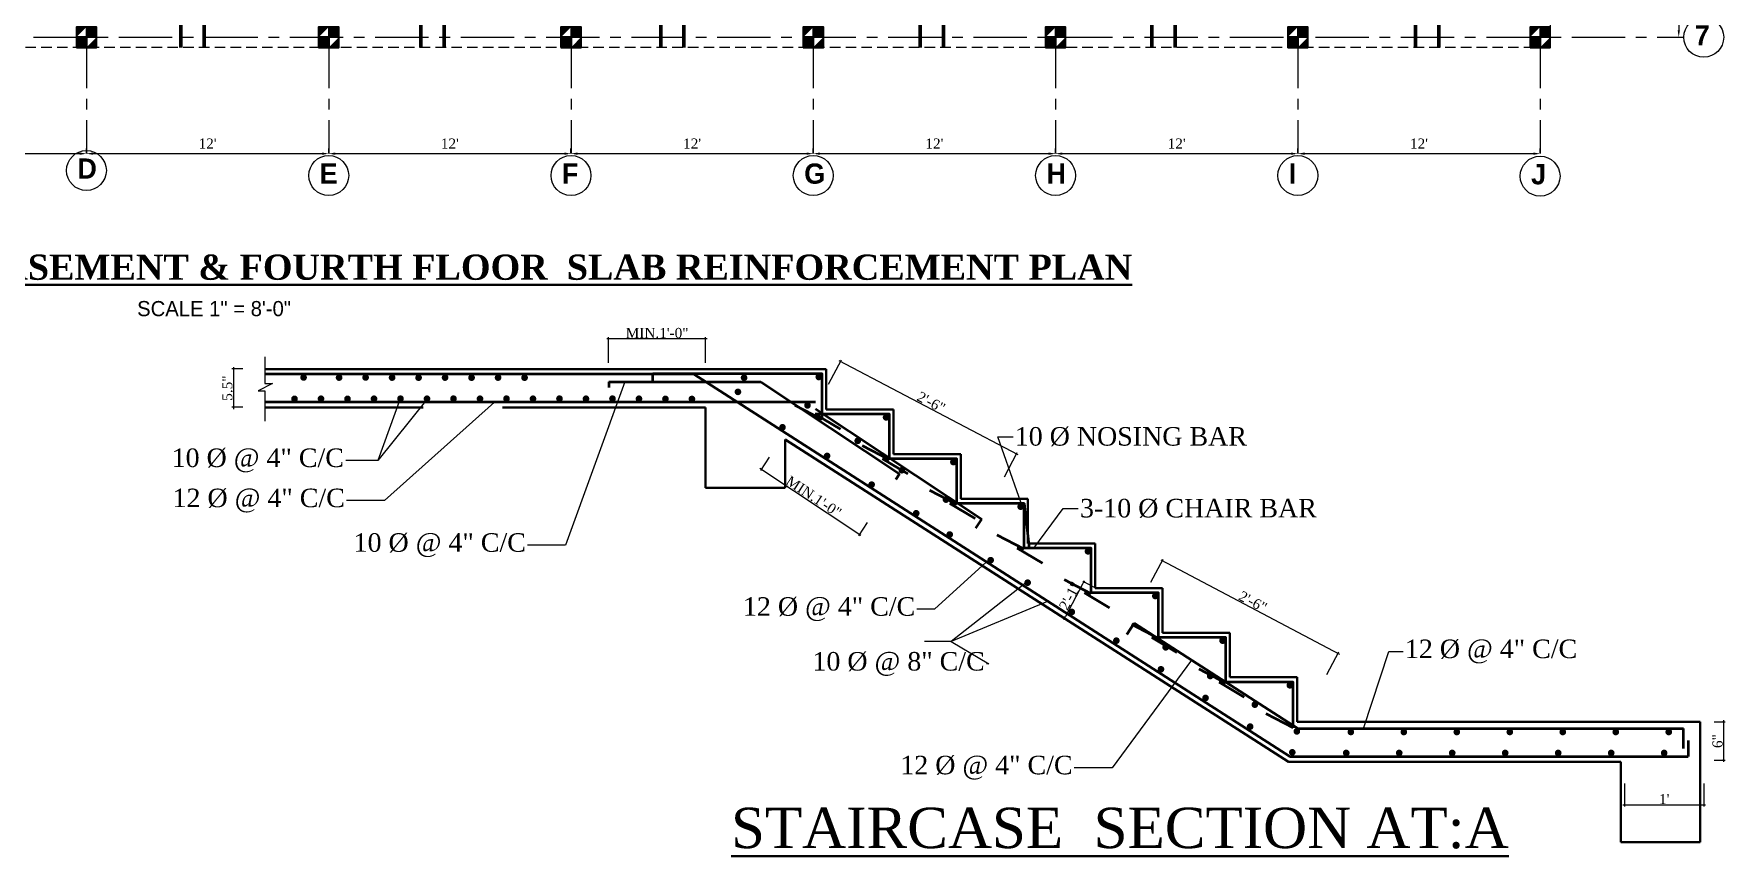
# Model space of a CAD drawing. Extents: x -2338379 to 930990, y -818978 to 106940.
# Drawn here: x 393038 to 394043, y -208171 to -207683 of the extents above; entities that cross this region are included whole.
import ezdxf

# ---------------------------------------------------------------- set-up
doc = ezdxf.new("R2010")
doc.units = 0
doc.header["$MEASUREMENT"] = 0
doc.header["$PDMODE"] = 34
doc.linetypes.add('CENTER', pattern=[50.8, 31.75, -6.35, 6.35, -6.35])
doc.linetypes.add('DASHED2', pattern=[0.375, 0.25, -0.125])
doc.layers.get('0').update_dxf_attribs({"linetype": 'CONTINUOUS', "lineweight": 30})
doc.layers.get('DEFPOINTS').update_dxf_attribs({"linetype": 'CONTINUOUS'})
for name, color, linetype, lineweight in [('Center', 11, 'CENTER', 15), ('Dimension', 35, 'CONTINUOUS', 9), ('DOOR&WIN', 3, 'CONTINUOUS', 18), ('Outline', 4, 'CONTINUOUS', 9), ('rcc', 252, 'CONTINUOUS', 30), ('REIN FORCE BAR', 91, 'CONTINUOUS', 35), ('Structure', 2, 'CONTINUOUS', 50), ('TEXT', 7, 'CONTINUOUS', 30)]:
    doc.layers.add(name, color=color, linetype=linetype, lineweight=lineweight)
doc.layers.add('pillar12', color=7, linetype='CONTINUOUS')
doc.styles.get("Standard").update_dxf_attribs({"font": 'times.ttf', "height": 6})
doc.styles.add('STYLUSBT', font='stylu.ttf', dxfattribs={"height": 9})
doc.dimstyles.new('10', dxfattribs={"dimtxt": 1, "dimasz": 1, "dimexe": 1, "dimexo": 1, "dimgap": 0.5, "dimtad": 1, "dimdec": 0, "dimlunit": 4, "dimtxsty": 'Standard', "dimblk": 'ARCHTICK', "dimcen": 0, "dimdle": 1, "dimclrd": 256, "dimclre": 256, "dimclrt": 256, "dimadec": 0, "dimazin": 0, "dimtfac": 2, "dimtdec": 0, "dimtix": 1, "dimtmove": 0, "dimatfit": 3, "dimfxl": 1, "dimlwd": -1, "dimlwe": -1, "dimarcsym": 1})
doc.dimstyles.new('16', dxfattribs={"dimscale": 0.5, "dimtxt": 10, "dimasz": 6, "dimexe": 2, "dimexo": 2, "dimgap": 2, "dimtad": 1, "dimdec": 0, "dimzin": 0, "dimdsep": 46, "dimlunit": 4, "dimtxsty": 'Standard', "dimblk": 'DOT', "dimcen": 0.09, "dimclrd": 256, "dimclre": 256, "dimclrt": 256, "dimadec": 0, "dimazin": 0, "dimtfac": 1, "dimtdec": 0, "dimtix": 1, "dimtofl": 0, "dimtmove": 1, "dimatfit": 3, "dimfxl": 10, "dimtolj": 1, "dimtzin": 0, "dimlwd": -1, "dimlwe": -1, "dimarcsym": 0})
doc.dimstyles.new('32', dxfattribs={"dimscale": 0.25, "dimtxt": 10, "dimasz": 6, "dimexe": 2, "dimexo": 2, "dimgap": 2, "dimtad": 1, "dimdec": 0, "dimzin": 0, "dimdsep": 46, "dimlunit": 4, "dimtxsty": 'Standard', "dimblk": 'DOT', "dimcen": 10, "dimclrd": 256, "dimclre": 256, "dimclrt": 256, "dimadec": 0, "dimazin": 0, "dimtfac": 1, "dimtdec": 0, "dimtix": 1, "dimtofl": 0, "dimtmove": 1, "dimatfit": 3, "dimfxl": 10, "dimtolj": 1, "dimtzin": 0, "dimlwd": -1, "dimlwe": -1, "dimarcsym": 0})
doc.dimstyles.new('Standard$0', dxfattribs={"dimtxt": 6, "dimasz": 4, "dimexe": 3, "dimexo": 6, "dimgap": 3, "dimtad": 1, "dimdec": 1, "dimzin": 0, "dimdsep": 46, "dimlunit": 4, "dimtxsty": 'Standard', "dimcen": 0.09, "dimclrd": 6, "dimclre": 6, "dimclrt": 7, "dimadec": 0, "dimazin": 0, "dimtfac": 1, "dimtdec": 1, "dimtix": 1, "dimtofl": 0, "dimtmove": 1, "dimatfit": 3, "dimfxl": 1, "dimtolj": 1, "dimtzin": 0, "dimlwd": 18, "dimlwe": 18, "dimarcsym": 0})

# ---------------------------------------------------------------- blocks, each defined once
blk = doc.blocks.new('pill12')
h = blk.add_hatch(color=5)
h.paths.add_polyline_path([(-6, -6), (6, -6), (6, 6), (-6, 6)], flags=17)
edge = h.paths.add_edge_path(flags=17)
edge.add_line((6, 0), (-6, 0))
edge.add_line((0, 6), (0, -6))
for p, q in [((6, 0), (-6, 0)), ((0, 6), (0, -6))]:
    blk.add_line(p, q)
blk.add_lwpolyline([(-6, -6), (6, -6), (6, 6), (-6, 6)], close=True)
blk = doc.blocks.new('*D260')
at = {"color": 6, "lineweight": 18, "transparency": 16777216}
for p, q in [((392925.3, -207754.1), (392925.3, -207751.1)), ((392929.3, -207754.1), (393065.3, -207754.1)), ((393069.3, -207754.1), (393069.3, -207751.1))]:
    blk.add_line(p, q, dxfattribs=at)
at = {"color": 6, "lineweight": 30, "transparency": 16777216}
for points in [[(392929.3, -207753.4), (392929.3, -207754.8), (392925.3, -207754.1)], [(393065.3, -207753.4), (393065.3, -207754.8), (393069.3, -207754.1)]]:
    blk.add_solid(points, dxfattribs=at)
at = {"layer": 'DEFPOINTS', "color": 0, "lineweight": 30, "transparency": 16777216}
for p in [(392925.3, -207754.1), (393069.3, -207754.1), (393069.3, -207754.1)]:
    blk.add_point(p, dxfattribs=at)
at = {"color": 7, "lineweight": 30, "transparency": 16777216, "insert": (392997.3, -207748.1), "char_height": 6, "attachment_point": 5}
blk.add_mtext("\\A1;12'", dxfattribs=at)
blk = doc.blocks.new('*D261')
at = {"color": 6, "lineweight": 18, "transparency": 16777216}
for p, q in [((393069.3, -207754.1), (393069.3, -207751.1)), ((393073.3, -207754.1), (393209.3, -207754.1)), ((393213.3, -207754.1), (393213.3, -207751.1))]:
    blk.add_line(p, q, dxfattribs=at)
at = {"color": 6, "lineweight": 30, "transparency": 16777216}
for points in [[(393073.3, -207753.4), (393073.3, -207754.8), (393069.3, -207754.1)], [(393209.3, -207753.4), (393209.3, -207754.8), (393213.3, -207754.1)]]:
    blk.add_solid(points, dxfattribs=at)
at = {"layer": 'DEFPOINTS', "color": 0, "lineweight": 30, "transparency": 16777216}
for p in [(393069.3, -207754.1), (393213.3, -207754.1), (393213.3, -207754.1)]:
    blk.add_point(p, dxfattribs=at)
at = {"color": 7, "lineweight": 30, "transparency": 16777216, "insert": (393141.3, -207748.1), "char_height": 6, "attachment_point": 5}
blk.add_mtext("\\A1;12'", dxfattribs=at)
blk = doc.blocks.new('*D262')
at = {"color": 6, "lineweight": 18, "transparency": 16777216}
for p, q in [((393213.3, -207754.1), (393213.3, -207751.1)), ((393217.3, -207754.1), (393353.3, -207754.1)), ((393357.3, -207754.1), (393357.3, -207751.1))]:
    blk.add_line(p, q, dxfattribs=at)
at = {"color": 6, "lineweight": 30, "transparency": 16777216}
for points in [[(393217.3, -207753.4), (393217.3, -207754.8), (393213.3, -207754.1)], [(393353.3, -207753.4), (393353.3, -207754.8), (393357.3, -207754.1)]]:
    blk.add_solid(points, dxfattribs=at)
at = {"layer": 'DEFPOINTS', "color": 0, "lineweight": 30, "transparency": 16777216}
for p in [(393213.3, -207754.1), (393357.3, -207754.1), (393357.3, -207754.1)]:
    blk.add_point(p, dxfattribs=at)
at = {"color": 7, "lineweight": 30, "transparency": 16777216, "insert": (393285.3, -207748.1), "char_height": 6, "attachment_point": 5}
blk.add_mtext("\\A1;12'", dxfattribs=at)
blk = doc.blocks.new('*D263')
at = {"color": 6, "lineweight": 18, "transparency": 16777216}
for p, q in [((393357.3, -207754.1), (393357.3, -207751.1)), ((393361.3, -207754.1), (393497.3, -207754.1)), ((393501.3, -207754.1), (393501.3, -207751.1))]:
    blk.add_line(p, q, dxfattribs=at)
at = {"color": 6, "lineweight": 30, "transparency": 16777216}
for points in [[(393361.3, -207753.4), (393361.3, -207754.8), (393357.3, -207754.1)], [(393497.3, -207753.4), (393497.3, -207754.8), (393501.3, -207754.1)]]:
    blk.add_solid(points, dxfattribs=at)
at = {"layer": 'DEFPOINTS', "color": 0, "lineweight": 30, "transparency": 16777216}
for p in [(393357.3, -207754.1), (393501.3, -207754.1), (393501.3, -207754.1)]:
    blk.add_point(p, dxfattribs=at)
at = {"color": 7, "lineweight": 30, "transparency": 16777216, "insert": (393429.3, -207748.1), "char_height": 6, "attachment_point": 5}
blk.add_mtext("\\A1;12'", dxfattribs=at)
blk = doc.blocks.new('*D264')
at = {"color": 6, "lineweight": 18, "transparency": 16777216}
for p, q in [((393501.3, -207754.1), (393501.3, -207751.1)), ((393505.3, -207754.1), (393641.3, -207754.1)), ((393645.3, -207754.1), (393645.3, -207751.1))]:
    blk.add_line(p, q, dxfattribs=at)
at = {"color": 6, "lineweight": 30, "transparency": 16777216}
for points in [[(393505.3, -207753.4), (393505.3, -207754.8), (393501.3, -207754.1)], [(393641.3, -207753.4), (393641.3, -207754.8), (393645.3, -207754.1)]]:
    blk.add_solid(points, dxfattribs=at)
at = {"layer": 'DEFPOINTS', "color": 0, "lineweight": 30, "transparency": 16777216}
for p in [(393501.3, -207754.1), (393645.3, -207754.1), (393645.3, -207754.1)]:
    blk.add_point(p, dxfattribs=at)
at = {"color": 7, "lineweight": 30, "transparency": 16777216, "insert": (393573.3, -207748.1), "char_height": 6, "attachment_point": 5}
blk.add_mtext("\\A1;12'", dxfattribs=at)
blk = doc.blocks.new('*D265')
at = {"color": 6, "lineweight": 18, "transparency": 16777216}
for p, q in [((393645.3, -207754.1), (393645.3, -207751.1)), ((393649.3, -207754.1), (393785.3, -207754.1)), ((393789.3, -207754.1), (393789.3, -207751.1))]:
    blk.add_line(p, q, dxfattribs=at)
at = {"color": 6, "lineweight": 30, "transparency": 16777216}
for points in [[(393649.3, -207753.4), (393649.3, -207754.8), (393645.3, -207754.1)], [(393785.3, -207753.4), (393785.3, -207754.8), (393789.3, -207754.1)]]:
    blk.add_solid(points, dxfattribs=at)
at = {"layer": 'DEFPOINTS', "color": 0, "lineweight": 30, "transparency": 16777216}
for p in [(393645.3, -207754.1), (393789.3, -207754.1), (393789.3, -207754.1)]:
    blk.add_point(p, dxfattribs=at)
at = {"color": 7, "lineweight": 30, "transparency": 16777216, "insert": (393717.3, -207748.1), "char_height": 6, "attachment_point": 5}
blk.add_mtext("\\A1;12'", dxfattribs=at)
blk = doc.blocks.new('*D266')
at = {"color": 6, "lineweight": 18, "transparency": 16777216}
for p, q in [((393789.3, -207754.1), (393789.3, -207751.1)), ((393793.3, -207754.1), (393929.3, -207754.1)), ((393933.3, -207754.1), (393933.3, -207751.1))]:
    blk.add_line(p, q, dxfattribs=at)
at = {"color": 6, "lineweight": 30, "transparency": 16777216}
for points in [[(393793.3, -207753.4), (393793.3, -207754.8), (393789.3, -207754.1)], [(393929.3, -207753.4), (393929.3, -207754.8), (393933.3, -207754.1)]]:
    blk.add_solid(points, dxfattribs=at)
at = {"layer": 'DEFPOINTS', "color": 0, "lineweight": 30, "transparency": 16777216}
for p in [(393789.3, -207754.1), (393933.3, -207754.1), (393933.3, -207754.1)]:
    blk.add_point(p, dxfattribs=at)
at = {"color": 7, "lineweight": 30, "transparency": 16777216, "insert": (393861.3, -207748.1), "char_height": 6, "attachment_point": 5}
blk.add_mtext("\\A1;12'", dxfattribs=at)
blk = doc.blocks.new('*D272')
at = {"color": 6, "lineweight": 18, "transparency": 16777216}
for p, q in [((394015.7, -207540.9), (394012.7, -207540.9)), ((394015.7, -207544.9), (394015.7, -207680.9)), ((394015.7, -207684.9), (394018.7, -207684.9))]:
    blk.add_line(p, q, dxfattribs=at)
at = {"color": 6, "lineweight": 30, "transparency": 16777216}
for points in [[(394015.1, -207544.9), (394016.4, -207544.9), (394015.7, -207540.9)], [(394015.1, -207680.9), (394016.4, -207680.9), (394015.7, -207684.9)]]:
    blk.add_solid(points, dxfattribs=at)
at = {"layer": 'DEFPOINTS', "color": 0, "lineweight": 30, "transparency": 16777216}
for p in [(394015.7, -207540.9), (394015.1, -207684.9), (394015.7, -207684.9)]:
    blk.add_point(p, dxfattribs=at)
at = {"color": 7, "lineweight": 30, "transparency": 16777216, "insert": (394009.7, -207612.9), "char_height": 6, "attachment_point": 5, "rotation": 90}
blk.add_mtext("\\A1;12'", dxfattribs=at)
blk = doc.blocks.new('_Dot')
at = {"color": 0, "linetype": 'ByBlock', "lineweight": -2}
blk.add_line((-0.5, 0), (-1, 0), dxfattribs=at)
at = {"color": 0, "linetype": 'ByBlock', "const_width": 0.5}
blk.add_lwpolyline([(-0.25, 0, 1), (0.25, 0, 1)], format="xyb", close=True, dxfattribs=at)
blk = doc.blocks.new('_ARCHTICK')
at = {"color": 0, "linetype": 'ByBlock', "const_width": 0.15}
blk.add_lwpolyline([(-0.5, -0.5), (0.5, 0.5)], dxfattribs=at)
blk = doc.blocks.new('*D1045')
at = {"layer": 'DEFPOINTS', "color": 0, "lineweight": 30, "ltscale": 100, "transparency": 16777216}
for p in [(393701.5, -208009.5), (393813.2, -208050.9), (393806, -208064.5)]:
    blk.add_point(p, dxfattribs=at)
at = {"layer": 'Dimension', "ltscale": 100, "transparency": 16777216}
for p, q in [((393702, -208008.6), (393709.2, -207995)), ((393707.8, -207995.4), (393814.1, -208051.4)), ((393806.5, -208063.6), (393813.7, -208050))]:
    blk.add_line(p, q, dxfattribs=at)
for p, rotation in [((393708.7, -207995.9), 152.2414593989978), ((393813.2, -208050.9), 332.2414593989978)]:
    blk.add_blockref('_ARCHTICK', p, dxfattribs=dict(at, rotation=rotation))
at = {"layer": 'Dimension', "ltscale": 100, "transparency": 16777216, "insert": (393762.6, -208020.3), "char_height": 6, "attachment_point": 5, "rotation": 332.2415}
blk.add_mtext('2\'-6"', dxfattribs=at)
blk = doc.blocks.new('*D1046')
at = {"layer": 'DEFPOINTS', "color": 0, "lineweight": 30, "ltscale": 100, "transparency": 16777216}
for p in [(393509.9, -207892), (393622, -207932.4), (393614.4, -207947)]:
    blk.add_point(p, dxfattribs=at)
at = {"layer": 'Dimension', "ltscale": 100, "transparency": 16777216}
for p, q in [((393510.3, -207891.1), (393518, -207876.6)), ((393516.6, -207877), (393622.9, -207932.9)), ((393614.9, -207946.1), (393622.5, -207931.6))]:
    blk.add_line(p, q, dxfattribs=at)
for p, rotation in [((393517.5, -207877.4), 152.2414593988716), ((393622, -207932.4), 332.2414593988716)]:
    blk.add_blockref('_ARCHTICK', p, dxfattribs=dict(at, rotation=rotation))
at = {"layer": 'Dimension', "ltscale": 100, "transparency": 16777216, "insert": (393571.4, -207901.8), "char_height": 6, "attachment_point": 5, "rotation": 332.2415}
blk.add_mtext('2\'-6"', dxfattribs=at)
blk = doc.blocks.new('*D1047')
at = {"layer": 'DEFPOINTS', "color": 0, "lineweight": 30, "ltscale": 100, "transparency": 16777216}
for p in [(393163.3, -207882), (393156.7, -207904.8), (393163.3, -207904.8)]:
    blk.add_point(p, dxfattribs=at)
at = {"layer": 'Dimension', "ltscale": 100, "transparency": 16777216}
for p, q in [((393162.3, -207882), (393155.7, -207882)), ((393156.7, -207881), (393156.7, -207905.8)), ((393162.3, -207904.8), (393155.7, -207904.8))]:
    blk.add_line(p, q, dxfattribs=at)
for p, rotation in [((393156.7, -207882), 90), ((393156.7, -207904.8), 270)]:
    blk.add_blockref('_ARCHTICK', p, dxfattribs=dict(at, rotation=rotation))
at = {"layer": 'Dimension', "ltscale": 100, "transparency": 16777216, "insert": (393153.1, -207893.4), "char_height": 6, "attachment_point": 5, "rotation": 90}
blk.add_mtext('5.5"', dxfattribs=at)
blk = doc.blocks.new('*D1048')
at = {"layer": 'DEFPOINTS', "color": 0, "lineweight": 30, "transparency": 16777216}
for p in [(393668.9, -208012.2), (393650.5, -208030.4), (393657.2, -208034)]:
    blk.add_point(p, dxfattribs=at)
at = {"layer": 'Dimension', "transparency": 16777216}
for p, q in [((393668.5, -208011.9), (393661.7, -208008.3)), ((393661.4, -208009.8), (393651.2, -208029.1)), ((393656.8, -208033.8), (393650, -208030.2))]:
    blk.add_line(p, q, dxfattribs=at)
at = {"layer": 'Dimension', "transparency": 16777216, "xscale": 1.5, "yscale": 1.5, "zscale": 1.5}
for p, rotation in [((393662.1, -208008.5), 61.8854200932445), ((393650.5, -208030.4), 241.8854200932445)]:
    blk.add_blockref('_Dot', p, dxfattribs=dict(at, rotation=rotation))
at = {"layer": 'Dimension', "transparency": 16777216, "insert": (393653.8, -208016.8), "char_height": 6, "attachment_point": 5, "rotation": 61.8854}
blk.add_mtext('\\A1;2\'-1"', dxfattribs=at)
blk = doc.blocks.new('*D1049')
at = {"layer": 'DEFPOINTS', "color": 0, "lineweight": 30, "ltscale": 100, "transparency": 16777216}
for p in [(393983.5, -208127.3), (394030.6, -208127.3), (394030.6, -208141)]:
    blk.add_point(p, dxfattribs=at)
at = {"layer": 'Dimension', "ltscale": 100, "transparency": 16777216}
for p, q in [((393983.5, -208128.3), (393983.5, -208142)), ((394030.6, -208128.3), (394030.6, -208142)), ((393982.5, -208141), (394031.6, -208141))]:
    blk.add_line(p, q, dxfattribs=at)
at = {"layer": 'Dimension', "ltscale": 100, "transparency": 16777216, "rotation": 180}
blk.add_blockref('_ARCHTICK', (393983.5, -208141), dxfattribs=at)
at = {"layer": 'Dimension', "ltscale": 100, "transparency": 16777216}
blk.add_blockref('_ARCHTICK', (394030.6, -208141), dxfattribs=at)
at = {"layer": 'Dimension', "ltscale": 100, "transparency": 16777216, "insert": (394007.1, -208137.5), "char_height": 6, "attachment_point": 5}
blk.add_mtext("1'", dxfattribs=at)
blk = doc.blocks.new('*D1050')
at = {"layer": 'DEFPOINTS', "color": 0, "lineweight": 30, "ltscale": 100, "transparency": 16777216}
for p in [(393379.7, -207864.2), (393379.7, -207879.3), (393437.3, -207879.3)]:
    blk.add_point(p, dxfattribs=at)
at = {"layer": 'Dimension', "ltscale": 100, "transparency": 16777216}
for p, q in [((393438.3, -207864.2), (393378.7, -207864.2)), ((393379.7, -207878.3), (393379.7, -207863.2)), ((393437.3, -207878.3), (393437.3, -207863.2))]:
    blk.add_line(p, q, dxfattribs=at)
at = {"layer": 'Dimension', "ltscale": 100, "transparency": 16777216, "rotation": 180}
blk.add_blockref('_ARCHTICK', (393379.7, -207864.2), dxfattribs=at)
at = {"layer": 'Dimension', "ltscale": 100, "transparency": 16777216}
blk.add_blockref('_ARCHTICK', (393437.3, -207864.2), dxfattribs=at)
at = {"layer": 'Dimension', "ltscale": 100, "transparency": 16777216, "insert": (393408.5, -207860.7), "char_height": 6, "attachment_point": 5}
blk.add_mtext('MIN.1\'-0"', dxfattribs=at)
blk = doc.blocks.new('*D1051')
at = {"layer": 'DEFPOINTS', "color": 0, "lineweight": 30, "ltscale": 100, "transparency": 16777216}
for p in [(393475.6, -207933.7), (393534, -207972.4), (393528.8, -207980.3)]:
    blk.add_point(p, dxfattribs=at)
at = {"layer": 'Dimension', "ltscale": 100, "transparency": 16777216}
for p, q in [((393475.1, -207934.5), (393469.9, -207942.4)), ((393469.6, -207941), (393529.6, -207980.8)), ((393533.4, -207973.2), (393528.2, -207981.1))]:
    blk.add_line(p, q, dxfattribs=at)
for p, rotation in [((393470.4, -207941.5), 146.4274983273534), ((393528.8, -207980.3), 326.4274983273535)]:
    blk.add_blockref('_ARCHTICK', p, dxfattribs=dict(at, rotation=rotation))
at = {"layer": 'Dimension', "ltscale": 100, "transparency": 16777216, "insert": (393501.6, -207957.9), "char_height": 6, "attachment_point": 5, "rotation": 326.4275}
blk.add_mtext('MIN.1\'-0"', dxfattribs=at)
blk = doc.blocks.new('*D1052')
at = {"layer": 'DEFPOINTS', "color": 0, "lineweight": 30, "ltscale": 100, "transparency": 16777216}
for p in [(394035.7, -208091.7), (394035.7, -208114.5), (394042.3, -208114.5)]:
    blk.add_point(p, dxfattribs=at)
at = {"layer": 'Dimension', "ltscale": 100, "transparency": 16777216}
for p, q in [((394036.7, -208091.7), (394043.3, -208091.7)), ((394042.3, -208090.7), (394042.3, -208115.5)), ((394036.7, -208114.5), (394043.3, -208114.5))]:
    blk.add_line(p, q, dxfattribs=at)
for p, rotation in [((394042.3, -208091.7), 90), ((394042.3, -208114.5), 270)]:
    blk.add_blockref('_ARCHTICK', p, dxfattribs=dict(at, rotation=rotation))
at = {"layer": 'Dimension', "ltscale": 100, "transparency": 16777216, "insert": (394038.8, -208103.1), "char_height": 6, "attachment_point": 5, "rotation": 90}
blk.add_mtext('6"', dxfattribs=at)

msp = doc.modelspace()

# ---------------------------------------------------------------- linework, layer by layer
at = {"layer": 'Center'}
for p, q in [((393069.32, -206768.98), (393069.32, -207754.09)), ((393213.32, -206768.98), (393213.32, -207754.09)), ((393357.32, -206768.98), (393357.32, -207754.09)), ((393501.32, -206768.98), (393501.32, -207754.09)), ((393645.32, -206768.98), (393645.32, -207754.09)), ((393789.32, -206768.98), (393789.32, -207754.09)), ((393933.32, -206768.98), (393933.32, -207754.09)), ((392580.56, -207684.93), (394015.72, -207684.93))]:
    msp.add_line(p, q, dxfattribs=at)
at = {"layer": 'Dimension', "ltscale": 12}
msp.add_lwpolyline([(393175.4, -207874.84), (393175.4, -207890.61), (393179.91, -207890.61), (393171.48, -207894.99), (393175.4, -207894.99), (393175.4, -207913.05)], dxfattribs=at)
at = {"layer": 'DOOR&WIN', "linetype": 'DASHED2', "ltscale": 25}
for p, q in [((393939.32, -206814.93), (393939.32, -207690.93)), ((393939.32, -207690.93), (392631.32, -207690.93))]:
    msp.add_line(p, q, dxfattribs=at)
at = {"layer": 'Outline'}
for centre in [(394030.58, -207684.93), (393069.32, -207764.1), (393213.32, -207767.1), (393357.32, -207767.1), (393501.32, -207767.1), (393645.32, -207767.1), (393789.32, -207767.1), (393933.32, -207767.47)]:
    msp.add_circle(centre, 11.86, dxfattribs=at)
at = {"layer": 'rcc', "ltscale": 12}
for p, q in [((393508.94, -207882.04), (393175.4, -207882.04)), ((393508.94, -207906.05), (393508.94, -207882.04)), ((393269.37, -207904.81), (393175.4, -207904.81)), ((393437.32, -207904.81), (393316.61, -207904.81)), ((393437.32, -207904.81), (393437.32, -207952.65)), ((393548.94, -207906.05), (393508.94, -207906.05)), ((393548.94, -207932.57), (393548.94, -207906.05)), ((393484.56, -207923.85), (393484.56, -207952.65)), ((393484.56, -207923.85), (393783.74, -208115.35)), ((393588.94, -207932.57), (393548.94, -207932.57)), ((393588.94, -207959.1), (393588.94, -207932.57)), ((393484.56, -207952.65), (393437.32, -207952.65)), ((393628.94, -207959.1), (393588.94, -207959.1)), ((393628.94, -207985.63), (393628.94, -207959.1)), ((393628.94, -207959.1), (393628.94, -207985.63)), ((393628.94, -207985.63), (393628.94, -207959.1)), ((393668.94, -207985.63), (393628.94, -207985.63)), ((393668.94, -208012.15), (393668.94, -207985.63)), ((393708.94, -208012.15), (393668.94, -208012.15)), ((393708.94, -208038.68), (393708.94, -208012.15)), ((393748.94, -208038.68), (393708.94, -208038.68)), ((393748.94, -208065.21), (393748.94, -208038.68)), ((393788.94, -208065.21), (393748.94, -208065.21)), ((393788.94, -208091.73), (393788.94, -208065.21)), ((393788.94, -208091.73), (394028.45, -208091.73)), ((394028.45, -208163.2), (394028.45, -208091.73)), ((393783.74, -208115.35), (393860.5, -208115.35)), ((393860.5, -208115.35), (393981.34, -208115.35)), ((393981.34, -208163.2), (393981.34, -208115.35)), ((393981.34, -208163.2), (394028.45, -208163.2))]:
    msp.add_line(p, q, dxfattribs=at)
at = {"layer": 'REIN FORCE BAR', "ltscale": 12}
for p, q in [((393430.24, -207885.19), (393175.4, -207885.19)), ((393430.24, -207885.19), (393784.66, -208112.2)), ((393379.74, -207889.71), (393470.19, -207889.71)), ((393379.74, -207889.71), (393379.74, -207892.95)), ((393470.19, -207889.71), (393552.66, -207944.4)), ((393502.66, -207901.66), (393175.4, -207901.66)), ((393502.66, -207905.66), (393601.6, -207971.27)), ((393552.66, -207944.4), (393550.47, -207947.7)), ((393789.4, -208095.67), (393691.96, -208033.03)), ((393784.66, -208112.2), (394021.41, -208112.2))]:
    msp.add_line(p, q, dxfattribs=at)
at = {"layer": 'REIN FORCE BAR'}
for p, q in [((393506.58, -207884.86), (393405.88, -207884.86)), ((393405.88, -207889.09), (393405.88, -207884.86)), ((393506.58, -207912.03), (393506.58, -207884.86)), ((393506.58, -207912.03), (393490.58, -207903.74)), ((393546.58, -207908.87), (393502.48, -207908.87)), ((393517.47, -207917.79), (393502.48, -207908.87)), ((393546.58, -207936.04), (393546.58, -207908.87)), ((393546.58, -207936.04), (393530.58, -207927.75)), ((393586.58, -207935.4), (393542.48, -207935.4)), ((393557.47, -207944.32), (393542.48, -207935.4)), ((393586.58, -207962.56), (393586.58, -207935.4)), ((393586.58, -207962.56), (393570.58, -207954.27)), ((393626.58, -207961.92), (393582.48, -207961.92)), ((393597.47, -207970.84), (393582.48, -207961.92)), ((393626.58, -207989.09), (393626.58, -207961.92)), ((393626.58, -207989.09), (393626.58, -207961.92)), ((393598.02, -207976.61), (393601.6, -207971.27)), ((393626.58, -207989.09), (393610.58, -207980.8)), ((393626.58, -207989.09), (393610.58, -207980.8)), ((393666.58, -207988.45), (393622.48, -207988.45)), ((393637.47, -207997.37), (393622.48, -207988.45)), ((393637.47, -207997.37), (393622.48, -207988.45)), ((393666.58, -208015.62), (393666.58, -207988.45)), ((393666.58, -208015.62), (393650.58, -208007.32)), ((393706.58, -208014.98), (393662.48, -208014.98)), ((393677.47, -208023.89), (393662.48, -208014.98)), ((393706.58, -208042.14), (393706.58, -208014.98)), ((393687.64, -208039.68), (393691.96, -208033.03)), ((393706.58, -208042.14), (393690.58, -208033.85)), ((393746.58, -208041.5), (393702.48, -208041.5)), ((393717.47, -208050.42), (393702.48, -208041.5)), ((393746.58, -208068.67), (393746.58, -208041.5)), ((393746.58, -208068.67), (393730.58, -208060.38)), ((393786.58, -208068.03), (393742.48, -208068.03)), ((393757.47, -208076.95), (393742.48, -208068.03)), ((393786.58, -208095.2), (393786.58, -208068.03)), ((393786.58, -208095.2), (393770.58, -208086.9)), ((393789.4, -208095.67), (394018.57, -208095.67)), ((394018.57, -208107.48), (394018.57, -208095.67)), ((394021.41, -208102.76), (394021.41, -208112.2))]:
    msp.add_line(p, q, dxfattribs=at)
at = {"layer": 'REIN FORCE BAR', "ltscale": 12, "const_width": 1.97}
for points in [[(393197.4, -207887.08, -1), (393199.36, -207887.08, -1)], [(393197.4, -207887.08, -1), (393199.36, -207887.08, -1)], [(393218.5, -207887.14, -1), (393220.47, -207887.14, -1)], [(393234.25, -207887.08, -1), (393236.22, -207887.08, -1)], [(393250, -207887.14, -1), (393251.97, -207887.14, -1)], [(393250, -207887.14, -1), (393251.97, -207887.14, -1)], [(393265.75, -207887.2, -1), (393267.72, -207887.2, -1)], [(393281.5, -207887.14, -1), (393283.46, -207887.14, -1)], [(393297.24, -207887.2, -1), (393299.21, -207887.2, -1)], [(393312.99, -207887.14, -1), (393314.96, -207887.14, -1)], [(393328.74, -207887.2, -1), (393330.71, -207887.2, -1)], [(393459.21, -207887.19, 1), (393461.17, -207887.19, 1)], [(393503.61, -207886.78, 1), (393505.58, -207886.78, 1)], [(393192, -207899.77, 1), (393193.97, -207899.77, 1)], [(393192, -207899.77, 1), (393193.97, -207899.77, 1)], [(393207.75, -207899.71, 1), (393209.72, -207899.71, 1)], [(393223.5, -207899.77, 1), (393225.47, -207899.77, 1)], [(393239.25, -207899.71, 1), (393241.22, -207899.71, 1)], [(393239.25, -207899.71, 1), (393241.22, -207899.71, 1)], [(393255, -207899.65, 1), (393256.96, -207899.65, 1)], [(393270.74, -207899.71, 1), (393272.71, -207899.71, 1)], [(393286.49, -207899.65, 1), (393288.46, -207899.65, 1)], [(393302.24, -207899.71, 1), (393304.21, -207899.71, 1)], [(393317.99, -207899.65, 1), (393319.96, -207899.65, 1)], [(393333.74, -207899.71, 1), (393335.7, -207899.71, 1)], [(393349.48, -207899.65, 1), (393351.45, -207899.65, 1)], [(393365.23, -207899.71, 1), (393367.2, -207899.71, 1)], [(393380.98, -207899.65, 1), (393382.95, -207899.65, 1)], [(393396.73, -207899.71, 1), (393398.7, -207899.71, 1)], [(393412.48, -207899.77, 1), (393414.44, -207899.77, 1)], [(393428.22, -207899.83, 1), (393430.19, -207899.83, 1)], [(393455.55, -207895.54, 1), (393457.51, -207895.71, 1)], [(393496.89, -207903.65, 1), (393498.86, -207903.65, 1)], [(393543.61, -207910.79, 1), (393545.58, -207910.79, 1)], [(393482.04, -207916.57, 1), (393484, -207916.74, 1)], [(393526.76, -207924.62, 1), (393528.72, -207924.82, 1)], [(393508.54, -207933.6, 1), (393510.5, -207933.77, 1)], [(393583.61, -207937.32, 1), (393585.58, -207937.32, 1)], [(393535.03, -207950.63, 1), (393536.99, -207950.8, 1)], [(393552.99, -207942.06, 1), (393554.95, -207942.26, 1)], [(393579.22, -207959.5, 1), (393581.18, -207959.7, 1)], [(393561.52, -207967.66, 1), (393563.49, -207967.83, 1)], [(393623.61, -207963.84, 1), (393625.58, -207963.84, 1)], [(393623.61, -207963.84, 1), (393625.58, -207963.84, 1)], [(393581.42, -207980.3, 1), (393583.38, -207980.47, 1)], [(393663.61, -207990.37, 1), (393665.58, -207990.37, 1)], [(393605.77, -207995.51, 1), (393607.73, -207995.68, 1)], [(393627.75, -208008.87, 1), (393629.71, -208009.05, 1)], [(393703.61, -208016.9, 1), (393705.58, -208016.9, 1)], [(393654, -208026.29, 1), (393655.96, -208026.46, 1)], [(393680.49, -208043.32, 1), (393682.45, -208043.49, 1)], [(393709.79, -208047.3, 1), (393711.75, -208047.47, 1)], [(393743.61, -208043.42, 1), (393745.58, -208043.42, 1)], [(393706.98, -208060.35, 1), (393708.95, -208060.52, 1)], [(393736.28, -208064.33, 1), (393738.24, -208064.5, 1)], [(393783.61, -208069.95, 1), (393785.58, -208069.95, 1)], [(393733.48, -208077.38, 1), (393735.44, -208077.55, 1)], [(393762.77, -208081.36, 1), (393764.73, -208081.53, 1)], [(393759.97, -208094.41, 1), (393761.93, -208094.59, 1)], [(393787.75, -208097.34, 1), (393789.72, -208097.34, 1)], [(393819.83, -208097.69, 1), (393821.8, -208097.69, 1)], [(393851.32, -208097.69, 1), (393853.29, -208097.69, 1)], [(393882.82, -208097.69, 1), (393884.79, -208097.69, 1)], [(393914.32, -208097.69, 1), (393916.28, -208097.69, 1)], [(393945.81, -208097.69, 1), (393947.78, -208097.69, 1)], [(393977.31, -208097.69, 1), (393979.28, -208097.69, 1)], [(394008.8, -208097.69, 1), (394010.77, -208097.69, 1)], [(393785.03, -208109.78, 1), (393787, -208109.78, 1)], [(393817.11, -208110.14, 1), (393819.08, -208110.14, 1)], [(393848.6, -208110.14, 1), (393850.57, -208110.14, 1)], [(393880.1, -208110.14, 1), (393882.07, -208110.14, 1)], [(393911.6, -208110.14, 1), (393913.56, -208110.14, 1)], [(393943.09, -208110.14, 1), (393945.06, -208110.14, 1)], [(393974.59, -208110.14, 1), (393976.56, -208110.14, 1)], [(394006.08, -208110.14, 1), (394008.05, -208110.14, 1)]]:
    msp.add_lwpolyline(points, format="xyb", close=True, dxfattribs=at)
at = {"layer": 'REIN FORCE BAR', "ltscale": 12}
for points in [[(393506.58, -207907.78), (393506.58, -207884.86), (393469.73, -207884.86)], [(393546.58, -207931.79), (393546.58, -207908.87), (393509.73, -207908.87)], [(393586.58, -207958.31), (393586.58, -207935.4), (393549.73, -207935.4)], [(393626.58, -207984.84), (393626.58, -207961.92), (393589.73, -207961.92)], [(393626.58, -207984.84), (393626.58, -207961.92), (393629.73, -207988.45)], [(393666.58, -208011.37), (393666.58, -207988.45), (393629.73, -207988.45)], [(393706.58, -208037.89), (393706.58, -208014.98), (393669.73, -208014.98)], [(393746.58, -208064.42), (393746.58, -208041.5), (393709.73, -208041.5)], [(393786.58, -208090.94), (393786.58, -208068.03), (393749.73, -208068.03)]]:
    msp.add_lwpolyline(points, dxfattribs=at)
at = {"layer": 'Structure', "ltscale": 10}
for p, q in [((393139.26, -207576.76), (393139.26, -207690.93)), ((393281.84, -207576.76), (393281.84, -207690.93)), ((393424.43, -207576.76), (393424.43, -207690.93)), ((393578.65, -207576.76), (393578.65, -207690.93)), ((393716.32, -207576.76), (393716.32, -207690.93)), ((393873.13, -207576.76), (393873.13, -207690.93)), ((393125.47, -207690.93), (393125.47, -207650.32)), ((393268.06, -207690.93), (393268.06, -207650.32)), ((393410.64, -207690.93), (393410.64, -207650.32)), ((393564.87, -207690.93), (393564.87, -207650.32)), ((393702.54, -207690.93), (393702.54, -207650.32)), ((393859.34, -207690.93), (393859.34, -207650.32))]:
    msp.add_line(p, q, dxfattribs=at)

# ---------------------------------------------------------------- block references
at = {"layer": 'pillar12'}
for p in [(393069.32, -207684.93), (393213.32, -207684.93), (393357.32, -207684.93), (393501.32, -207684.93), (393645.32, -207684.93), (393789.32, -207684.93), (393933.32, -207684.93)]:
    msp.add_blockref('pill12', p, dxfattribs=at)

# ---------------------------------------------------------------- texts
at = {"layer": 'TEXT'}
for s, insert, char_height, width, attachment_point in [('{\\fCentury Gothic|b1|i0|c0|p34;7}', (394025.19, -207677.78), 12, 451.5, 1), ('{\\fCentury Gothic|b1|i0|c0|p34;D}', (393063.93, -207756.94), 12, 451.5, 1), ('{\\fCentury Gothic|b1|i0|c0|p34;E}', (393207.93, -207759.94), 12, 451.5, 1), ('{\\fCentury Gothic|b1|i0|c0|p34;F}', (393351.93, -207759.94), 12, 451.5, 1), ('{\\fCentury Gothic|b1|i0|c0|p34;G}', (393495.93, -207759.94), 12, 451.5, 1), ('{\\fCentury Gothic|b1|i0|c0|p34;H}', (393639.93, -207759.94), 12, 451.5, 1), ('{\\fCentury Gothic|b1|i0|c0|p34;I}', (393783.93, -207759.94), 12, 451.5, 1), ('{\\fCentury Gothic|b1|i0|c0|p34;J}', (393927.93, -207760.31), 12, 451.5, 1), ('{\\fRomantic|b1|i0|c2|p2;\\LBASEMENT & FOURTH FLOOR  SLAB REINFORCEMENT PLAN}', (393003, -207814.04), 15, 669, 1), ('10 %%c NOSING BAR', (393621.07, -207922.28), 11, 2170.3894, 4), ('10 %%c @ 4" C/C', (393222.35, -207936.37), 11, 2170.3894, 6), ('12 %%c @ 4" C/C', (393222.9, -207960.21), 11, 2170.3894, 6), ('3-10 %%c CHAIR BAR', (393659.84, -207964.92), 11, 2170.3894, 4), ('10 %%C @ 4" C/C', (393330.5, -207986.7), 11, 2170.3894, 6), ('12 %%c @ 4" C/C', (393561.92, -208024.71), 11, 2170.3894, 6), ('10 %%c @ 8" C/C', (393603.22, -208057.29), 11, 2210.3894, 6), ('12 %%C @ 4" C/C', (393852.96, -208049.87), 11, 2170.3894, 4), ('12 %%c @ 4" C/C', (393655.45, -208118.92), 11, 2170.3894, 6)]:
    msp.add_mtext(s, dxfattribs=dict(at, insert=insert, char_height=char_height, width=width, attachment_point=attachment_point))
at = {"layer": 'TEXT', "ltscale": 20, "insert": (393099.45, -207841.65), "char_height": 9, "width": 245.5296, "attachment_point": 1, "style": 'STYLUSBT'}
msp.add_mtext('SCALE 1" = 8\'-0"', dxfattribs=at)
at = {"layer": 'TEXT', "ltscale": 100, "insert": (393914.64, -208142.65), "char_height": 12.5984, "width": 878.8363, "attachment_point": 3}
msp.add_mtext('{\\H1.905x;\\LSTAIRCASE  SECTION AT:A}', dxfattribs=at)

# ---------------------------------------------------------------- dimensions: what is measured, and where the dimension line sits
at = {"lineweight": 30}
dim = msp.add_linear_dim(base=(394015.72, -207684.93), p1=(394015.72, -207540.93), p2=(394015.05, -207684.93), angle=90, dimstyle='Standard$0', override={"dimdec": 0, "dimtdec": 0, "dimfxl": 6, "dimfxlon": 1, "dimarcsym": 1}, dxfattribs=at)
dim.commit()
dim.dimension.update_dxf_attribs({"geometry": '*D272', "text_midpoint": (394009.72, -207612.93)})
for base, p1, p2, picture, middle in [((393069.32, -207754.09), (392925.32, -207754.09), (393069.32, -207754.09), '*D260', (392997.32, -207748.09)), ((393213.32, -207754.09), (393069.32, -207754.09), (393213.32, -207754.09), '*D261', (393141.32, -207748.09)), ((393357.32, -207754.09), (393213.32, -207754.09), (393357.32, -207754.09), '*D262', (393285.32, -207748.09)), ((393501.32, -207754.09), (393357.32, -207754.09), (393501.32, -207754.09), '*D263', (393429.32, -207748.09)), ((393645.32, -207754.09), (393501.32, -207754.09), (393645.32, -207754.09), '*D264', (393573.32, -207748.09)), ((393789.32, -207754.09), (393645.32, -207754.09), (393789.32, -207754.09), '*D265', (393717.32, -207748.09)), ((393933.32, -207754.09), (393789.32, -207754.09), (393933.32, -207754.09), '*D266', (393861.32, -207748.09))]:
    dim = msp.add_linear_dim(base=base, p1=p1, p2=p2, dimstyle='Standard$0', override={"dimdec": 0, "dimtdec": 0, "dimfxl": 6, "dimfxlon": 1, "dimarcsym": 1}, dxfattribs=at)
    dim.commit()
    dim.dimension.update_dxf_attribs({"geometry": picture, "text_midpoint": middle})
at = {"layer": 'Dimension', "ltscale": 100}
for p1, p2, distance, picture, middle in [((393437.27, -207879.28), (393379.74, -207879.28), -15.04, '*D1050', (393408.51, -207860.68)), ((393475.63, -207933.67), (393534, -207972.41), -9.41, '*D1051', (393501.58, -207957.92))]:
    dim = msp.add_aligned_dim(p1=p1, p2=p2, distance=distance, text='MIN.1\'-0"', dimstyle='10', override={"dimtxt": 11, "dimlfac": 0.25}, dxfattribs=at)
    dim.commit()
    dim.dimension.update_dxf_attribs({"geometry": picture, "text_midpoint": middle})
for p1, p2, distance, picture, middle in [((393509.87, -207891.96), (393614.39, -207946.97), 16.41, '*D1046', (393571.42, -207901.8)), ((393701.53, -208009.52), (393806.05, -208064.53), 15.38, '*D1045', (393762.61, -208020.27))]:
    dim = msp.add_aligned_dim(p1=p1, p2=p2, distance=distance, dimstyle='10', override={"dimtxt": 11, "dimlfac": 0.25}, dxfattribs=at)
    dim.commit()
    dim.dimension.update_dxf_attribs({"geometry": picture, "text_midpoint": middle})
dim = msp.add_linear_dim(base=(393156.67, -207904.81), p1=(393163.26, -207882.04), p2=(393163.26, -207904.81), angle=90, text='5.5"', dimstyle='10', override={"dimtxt": 11, "dimlfac": 0.25}, dxfattribs=at)
dim.commit()
dim.dimension.update_dxf_attribs({"geometry": '*D1047', "text_midpoint": (393153.11, -207893.42)})
at = {"layer": 'Dimension'}
dim = msp.add_linear_dim(base=(393650.45, -208030.41), p1=(393668.94, -208012.15), p2=(393657.25, -208034.04), angle=241.88542, dimstyle='32', dxfattribs=at)
dim.commit()
dim.dimension.update_dxf_attribs({"geometry": '*D1048', "text_midpoint": (393656.84, -208018.45), "dimtype": 161})
at = {"layer": 'Dimension', "ltscale": 100}
dim = msp.add_linear_dim(base=(394042.31, -208114.5), p1=(394035.72, -208091.73), p2=(394035.72, -208114.5), angle=90, dimstyle='10', override={"dimtxt": 11, "dimlfac": 0.25}, dxfattribs=at)
dim.commit()
dim.dimension.update_dxf_attribs({"geometry": '*D1052', "text_midpoint": (394038.76, -208103.12)})
dim = msp.add_linear_dim(base=(394030.65, -208141), p1=(393983.53, -208127.27), p2=(394030.65, -208127.27), dimstyle='10', override={"dimtxt": 11, "dimlfac": 0.25}, dxfattribs=at)
dim.commit()
dim.dimension.update_dxf_attribs({"geometry": '*D1049', "text_midpoint": (394007.09, -208137.5)})

# ---------------------------------------------------------------- leaders
at = {"layer": 'Dimension', "ltscale": 12, "annotation_type": 0, "has_hookline": 1}
for points, override, hookline_direction, text_width in [([(393389.24, -207889.71), (393354.08, -207986.7), (393331.5, -207986.7)], {"dimasz": 3, "dimtad": 0}, 1, 97.64), ([(393271.73, -207900.09), (393242.5, -207936.37), (393223.48, -207936.37)], {"dimasz": 3, "dimtad": 0}, 1, 97.64), ([(393311.8, -207901.66), (393246.48, -207960.21), (393223.9, -207960.21)], {"dimasz": 3, "dimtad": 0}, 1, 97.64), ([(393626.15, -207965.13), (393611.07, -207922.28), (393620.07, -207922.28)], {"dimasz": 3, "dimtad": 0}, 0, 133.15), ([(393632.48, -207988.45), (393649.84, -207964.92), (393658.84, -207964.92)], {"dimasz": 3, "dimtad": 0}, 0, 137.1), ([(393604.06, -207996.8), (393573.35, -208024.71), (393562.92, -208024.71)], {"dimasz": 3, "dimtad": 0}, 1, 97.64), ([(393628.38, -208008.47), (393583.37, -208044.02), (393605.72, -208057.29), (393604.22, -208057.29)], {"dimasz": 3, "dimtad": 0}, 1, 97.64), ([(393828.28, -208095.67), (393843.41, -208049.87), (393851.96, -208049.87)], {"dimasz": 3, "dimgap": 2, "dimtad": 0}, 0, 97.64), ([(393726.07, -208054.96), (393679.03, -208118.92), (393656.45, -208118.92)], {"dimasz": 3, "dimtad": 0}, 1, 97.64)]:
    msp.add_leader(points, dimstyle='16', override=override, dxfattribs=dict(at, hookline_direction=hookline_direction, text_width=text_width))
at = {"layer": 'Dimension', "ltscale": 12}
for points in [[(393255.98, -207899.11), (393242.5, -207936.37), (393226.48, -207936.37)], [(393640.49, -208020.09), (393583.37, -208044.02), (393567.36, -208044.02)]]:
    msp.add_leader(points, dimstyle='16', override={"dimasz": 3, "dimtad": 0}, dxfattribs=at)

doc.saveas('drawing.dxf')
